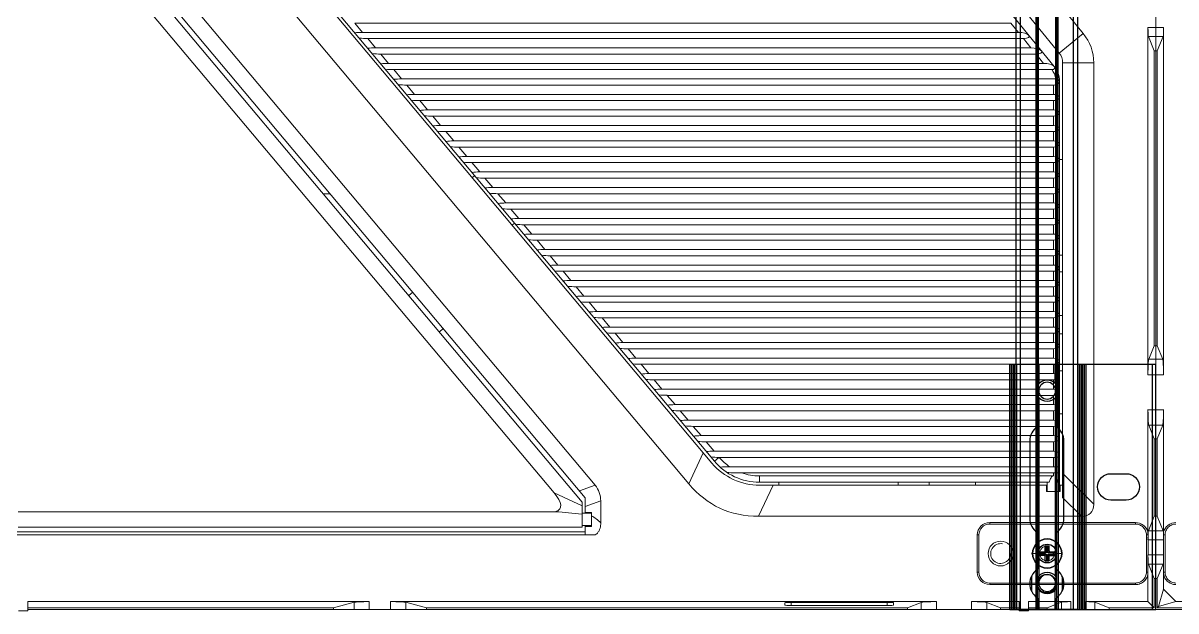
# Model space of a CAD drawing. Header units: millimetres. Extents: x 2185 to 26698, y 9658 to 17427.
# Drawn here: x 19941.6 to 20313.1, y 12235.2 to 12424.7 of the extents above; entities that cross this region are included whole.
import ezdxf

# ---------------------------------------------------------------- set-up
doc = ezdxf.new("R2010")
doc.units = ezdxf.units.MM
doc.linetypes.add('SLD-实线', pattern=[0])
doc.layers.add('1轮廓线', color=7, linetype='Continuous', lineweight=25)
doc.layers.add('文字层', color=8, linetype='SLD-实线', lineweight=15)

# ---------------------------------------------------------------- blocks, each defined once
blk = doc.blocks.new('76128193')
at = {"color": 7, "linetype": 'Continuous'}
for p, q in [((-4020.43, 2581.93), (-4020.43, 2041.93)), ((-3060.43, 2517.58), (-3060.43, 2106.28)), ((-3373.53, 2276.23), (-3210.92, 2082.44)), ((-3360.85, 2276.68), (-3203.43, 2089.07)), ((-3359.03, 2276.06), (-3202.67, 2089.72)), ((-3241.11, 2081.94), (-3395.93, 2266.44)), ((-3405.14, 2259.22), (-3254.31, 2079.47)), ((-3401.31, 2262.43), (-3245.28, 2076.48)), ((-3399.03, 2262.36), (-3244.28, 2077.93)), ((-3111.33, 2245.64), (-3091.55, 2221.27)), ((-3083.79, 2227.57), (-3099.75, 2247.24)), ((-3113.47, 2241.93), (-3093.18, 2216.93)), ((-4017.93, 2229.53), (-4020.43, 2229.53)), ((-4017.93, 2229.53), (-4017.93, 2117.59)), ((-3318.55, 2230.93), (-3107.12, 2230.93)), ((-3316.03, 2227.93), (-3318.55, 2230.93)), ((-3107.12, 2230.93), (-3104.69, 2227.93)), ((-3060.43, 2229.53), (-3062.93, 2229.53)), ((-3062.93, 2117.59), (-3062.93, 2229.53)), ((-4018.08, 2226.56), (-4020.43, 2226.56)), ((-4018.08, 2226.56), (-4019.93, 2221.93)), ((-3104.69, 2227.93), (-3316.03, 2227.93)), ((-3314.35, 2225.93), (-3103.06, 2225.93)), ((-3311.84, 2222.93), (-3314.35, 2225.93)), ((-3103.06, 2225.93), (-3100.63, 2222.93)), ((-3091.55, 2221.27), (-3083.79, 2227.57)), ((-3060.43, 2226.56), (-3062.79, 2226.56)), ((-3060.93, 2221.93), (-3062.79, 2226.56)), ((-4020.43, 2221.93), (-4019.93, 2221.93)), ((-4019.93, 2221.93), (-4019.93, 2126.93)), ((-3100.63, 2222.93), (-3311.84, 2222.93)), ((-3060.93, 2221.93), (-3060.43, 2221.93)), ((-3060.93, 2126.93), (-3060.93, 2221.93)), ((-3310.16, 2220.93), (-3099.01, 2220.93)), ((-3307.64, 2217.93), (-3310.16, 2220.93)), ((-3096.57, 2217.93), (-3307.64, 2217.93)), ((-3099.01, 2220.93), (-3096.57, 2217.93)), ((-3080.43, 2218.12), (-3090.43, 2218.12)), ((-3090.43, 2218.12), (-3090.43, 2078.01)), ((-3080.43, 2075.85), (-3080.43, 2218.12)), ((-3093.92, 2215.93), (-3305.96, 2215.93)), ((-3303.45, 2212.93), (-3305.96, 2215.93)), ((-3093, 2216.7), (-3093.18, 2216.93)), ((-3303.45, 2212.93), (-3092.67, 2212.93)), ((-3301.77, 2210.93), (-3093.43, 2210.93)), ((-3299.25, 2207.93), (-3301.77, 2210.93)), ((-3093.43, 2210.93), (-3093.43, 2207.93)), ((-3091.43, 2212.29), (-3091.43, 2091.93)), ((-3093.43, 2207.93), (-3299.25, 2207.93)), ((-3297.57, 2205.93), (-3093.43, 2205.93)), ((-3295.05, 2202.93), (-3297.57, 2205.93)), ((-3093.43, 2205.93), (-3093.43, 2202.93)), ((-3093.43, 2202.93), (-3295.05, 2202.93)), ((-3293.38, 2200.93), (-3093.43, 2200.93)), ((-3290.86, 2197.93), (-3293.38, 2200.93)), ((-3093.43, 2200.93), (-3093.43, 2197.93)), ((-3093.43, 2197.93), (-3290.86, 2197.93)), ((-3289.18, 2195.93), (-3093.43, 2195.93)), ((-3286.66, 2192.93), (-3289.18, 2195.93)), ((-3093.43, 2195.93), (-3093.43, 2192.93)), ((-3093.43, 2192.93), (-3286.66, 2192.93)), ((-3284.99, 2190.93), (-3093.43, 2190.93)), ((-3282.47, 2187.93), (-3284.99, 2190.93)), ((-3093.43, 2190.93), (-3093.43, 2187.93)), ((-3093.43, 2187.93), (-3282.47, 2187.93)), ((-3280.79, 2185.93), (-3093.43, 2185.93)), ((-3278.27, 2182.93), (-3280.79, 2185.93)), ((-3093.43, 2185.93), (-3093.43, 2182.93)), ((-3091.43, 2186.93), (-3090.43, 2186.93)), ((-3279.89, 2181.74), (-3280.65, 2181.1)), ((-3093.43, 2182.93), (-3278.27, 2182.93)), ((-3276.59, 2180.93), (-3093.43, 2180.93)), ((-3274.08, 2177.93), (-3276.59, 2180.93)), ((-3093.43, 2180.93), (-3093.43, 2177.93)), ((-3093.43, 2177.93), (-3274.08, 2177.93)), ((-3326.51, 2175.93), (-3328.73, 2175.93)), ((-3272.4, 2175.93), (-3093.43, 2175.93)), ((-3269.88, 2172.93), (-3272.4, 2175.93)), ((-3093.43, 2175.93), (-3093.43, 2172.93)), ((-3093.43, 2172.93), (-3269.88, 2172.93)), ((-3268.2, 2170.93), (-3093.43, 2170.93)), ((-3265.69, 2167.93), (-3268.2, 2170.93)), ((-3093.43, 2170.93), (-3093.43, 2167.93)), ((-3267.8, 2165.78), (-3267.03, 2166.42)), ((-3093.43, 2167.93), (-3265.69, 2167.93)), ((-3264.01, 2165.93), (-3093.43, 2165.93)), ((-3261.49, 2162.93), (-3264.01, 2165.93)), ((-3093.43, 2165.93), (-3093.43, 2162.93)), ((-3093.43, 2162.93), (-3261.49, 2162.93)), ((-3259.81, 2160.93), (-3093.43, 2160.93)), ((-3257.3, 2157.93), (-3259.81, 2160.93)), ((-3093.43, 2160.93), (-3093.43, 2157.93)), ((-3093.43, 2157.93), (-3257.3, 2157.93)), ((-3255.62, 2155.93), (-3093.43, 2155.93)), ((-3253.1, 2152.93), (-3255.62, 2155.93)), ((-3093.43, 2155.93), (-3093.43, 2152.93)), ((-3091.43, 2156.1), (-3090.43, 2156.1)), ((-3093.43, 2152.93), (-3253.1, 2152.93)), ((-3251.42, 2150.93), (-3093.43, 2150.93)), ((-3248.9, 2147.93), (-3251.42, 2150.93)), ((-3093.43, 2147.93), (-3248.9, 2147.93)), ((-3093.43, 2150.93), (-3093.43, 2147.93)), ((-3091.43, 2150.7), (-3090.43, 2150.7)), ((-3299.85, 2144.16), (-3301.15, 2143.07)), ((-3247.23, 2145.93), (-3093.43, 2145.93)), ((-3244.71, 2142.93), (-3247.23, 2145.93)), ((-3093.43, 2145.93), (-3093.43, 2142.93)), ((-3093.43, 2142.93), (-3244.71, 2142.93)), ((-3243.03, 2140.93), (-3093.43, 2140.93)), ((-3240.51, 2137.93), (-3243.03, 2140.93)), ((-3093.43, 2140.93), (-3093.43, 2137.93)), ((-3093.43, 2137.93), (-3240.51, 2137.93)), ((-3090.43, 2136.7), (-3091.43, 2136.7)), ((-3291.3, 2131.33), (-3290.04, 2132.46)), ((-3238.84, 2135.93), (-3093.43, 2135.93)), ((-3236.32, 2132.93), (-3238.84, 2135.93)), ((-3093.43, 2132.93), (-3236.32, 2132.93)), ((-3093.43, 2135.93), (-3093.43, 2132.93)), ((-3234.64, 2130.93), (-3093.43, 2130.93)), ((-3232.12, 2127.93), (-3234.64, 2130.93)), ((-3093.43, 2130.93), (-3093.43, 2127.93)), ((-3090.43, 2130.7), (-3091.43, 2130.7)), ((-4020.43, 2126.93), (-4019.93, 2126.93)), ((-4018.18, 2122.54), (-4019.93, 2126.93)), ((-3093.43, 2127.93), (-3232.12, 2127.93)), ((-3230.44, 2125.93), (-3093.43, 2125.93)), ((-3227.93, 2122.93), (-3230.44, 2125.93)), ((-3093.43, 2125.93), (-3093.43, 2122.93)), ((-3060.93, 2126.93), (-3062.69, 2122.54)), ((-3060.93, 2126.93), (-3060.43, 2126.93)), ((-4020.43, 2122.54), (-4018.18, 2122.54)), ((-3093.43, 2122.93), (-3227.93, 2122.93)), ((-3062.69, 2122.54), (-3060.43, 2122.54)), ((-4017.93, 2117.59), (-4020.43, 2117.59)), ((-3226.25, 2120.93), (-3093.43, 2120.93)), ((-3223.73, 2117.93), (-3226.25, 2120.93)), ((-3093.43, 2117.93), (-3223.73, 2117.93)), ((-3093.43, 2120.93), (-3093.43, 2117.93)), ((-3090.43, 2118.86), (-3091.43, 2118.86)), ((-3060.43, 2117.59), (-3062.93, 2117.59)), ((-3222.05, 2115.93), (-3093.43, 2115.93)), ((-3219.54, 2112.93), (-3222.05, 2115.93)), ((-3093.43, 2115.93), (-3093.43, 2112.93)), ((-3093.43, 2112.93), (-3219.54, 2112.93)), ((-3217.86, 2110.93), (-3093.43, 2110.93)), ((-3215.34, 2107.93), (-3217.86, 2110.93)), ((-3093.43, 2110.93), (-3093.43, 2107.93)), ((-3093.43, 2107.93), (-3215.34, 2107.93)), ((-4020.43, 2106.28), (-4017.94, 2106.28)), ((-4017.93, 2106.31), (-4017.93, 2066.93)), ((-3213.66, 2105.93), (-3093.43, 2105.93)), ((-3211.14, 2102.93), (-3213.66, 2105.93)), ((-3093.43, 2102.93), (-3211.14, 2102.93)), ((-3093.43, 2105.93), (-3093.43, 2102.93)), ((-3091.43, 2105), (-3090.43, 2105)), ((-3062.93, 2066.95), (-3062.93, 2106.31)), ((-3062.93, 2106.28), (-3060.43, 2106.28)), ((-3060.43, 2106.27), (-3060.43, 2041.93)), ((-4018.18, 2101.32), (-4020.43, 2101.32)), ((-4019.93, 2096.93), (-4018.18, 2101.32)), ((-3209.47, 2100.93), (-3093.43, 2100.93)), ((-3206.95, 2097.93), (-3209.47, 2100.93)), ((-3093.43, 2100.93), (-3093.43, 2097.93)), ((-3060.43, 2101.32), (-3062.69, 2101.32)), ((-3062.69, 2101.32), (-3060.93, 2096.93)), ((-4020.43, 2096.93), (-4019.93, 2096.93)), ((-4019.93, 2096.93), (-4019.93, 2071.93)), ((-3093.43, 2097.93), (-3206.95, 2097.93)), ((-3205.27, 2095.93), (-3093.43, 2095.93)), ((-3202.75, 2092.93), (-3205.27, 2095.93)), ((-3093.43, 2095.93), (-3093.43, 2092.93)), ((-3060.93, 2096.93), (-3060.43, 2096.93)), ((-3060.93, 2071.93), (-3060.93, 2096.93)), ((-3206.26, 2092.44), (-3210.92, 2082.44)), ((-3093.43, 2092.93), (-3202.75, 2092.93)), ((-3091.43, 2091.06), (-3091.43, 2091.93)), ((-3202.67, 2089.72), (-3201.22, 2090.93)), ((-3093.43, 2090.93), (-3201.08, 2090.93)), ((-3197.76, 2087.93), (-3093.43, 2087.93)), ((-3093.43, 2087.93), (-3093.43, 2090.93)), ((-3091.43, 2091.06), (-3091.43, 2079.93)), ((-3093.43, 2085.93), (-3193.86, 2085.93)), ((-3093.43, 2084.93), (-3188.11, 2084.93)), ((-3188.11, 2084.93), (-3188.11, 2082.93)), ((-3093.43, 2085.93), (-3093.43, 2084.93)), ((-3092.49, 2085.96), (-3092.49, 2083.99)), ((-3080.43, 2075.85), (-3090.43, 2085.85)), ((-3241.11, 2081.94), (-3246.11, 2080.12)), ((-3188.39, 2071.93), (-3183.72, 2081.93)), ((-3094.76, 2082.93), (-3188.11, 2082.93)), ((-3095.45, 2081.93), (-3188.11, 2081.93)), ((-3181.93, 2082.93), (-3181.93, 2081.93)), ((-3143.43, 2081.93), (-3143.43, 2082.93)), ((-3133.43, 2082.93), (-3133.43, 2081.93)), ((-3118.5, 2081.93), (-3118.5, 2082.93)), ((-3095.68, 2079.93), (-3095.68, 2081.93)), ((-3095.43, 2082.93), (-3095.43, 2079.93)), ((-3091.43, 2082.93), (-3092.49, 2083.99)), ((-3091.43, 2082.93), (-3092.11, 2082.93)), ((-3090.43, 2081.93), (-3091.43, 2081.93)), ((-3091.18, 2081.93), (-3091.18, 2079.93)), ((-3245.28, 2075.26), (-3254.31, 2079.47)), ((-3244.28, 2077.93), (-3244.28, 2073.18)), ((-3244.28, 2075.08), (-3239.28, 2076.9)), ((-3239.28, 2076.9), (-3239.28, 2069.85)), ((-3091.18, 2079.93), (-3095.68, 2079.93)), ((-3090.43, 2078.01), (-3084.36, 2071.93)), ((-3253.72, 2073.43), (-3426.99, 2073.43)), ((-3245.28, 2076.48), (-3245.28, 2068.43)), ((-3244.28, 2073.18), (-3242.28, 2073.18)), ((-3244.28, 2073.07), (-3242.28, 2073.07)), ((-3244.28, 2073.07), (-3244.28, 2072.93)), ((-3242.28, 2073.18), (-3242.28, 2068.68)), ((-4020.43, 2071.93), (-4019.93, 2071.93)), ((-4019.93, 2071.93), (-4018.08, 2067.3)), ((-3245.28, 2072.93), (-3242.28, 2072.93)), ((-3188.39, 2071.93), (-3084.36, 2071.93)), ((-3113.93, 2069.93), (-3066.94, 2069.93)), ((-3113.93, 2069.93), (-3113.93, 2069.43)), ((-3113.93, 2069.43), (-3066.94, 2069.43)), ((-3066.94, 2069.43), (-3066.94, 2069.93)), ((-3062.79, 2067.3), (-3060.93, 2071.93)), ((-3060.93, 2071.93), (-3060.43, 2071.93)), ((-4018.08, 2067.3), (-4020.43, 2067.3)), ((-4017.93, 2066.93), (-4017.93, 2065.98)), ((-4017.43, 2053.93), (-4017.43, 2065.93)), ((-3244.28, 2066.93), (-3429.66, 2066.93)), ((-3244.28, 2065.93), (-3429.66, 2065.93)), ((-3245.28, 2068.43), (-3426.99, 2068.43)), ((-3245.28, 2068.93), (-3242.28, 2068.93)), ((-3244.28, 2068.93), (-3244.28, 2068.79)), ((-3242.28, 2068.79), (-3244.28, 2068.79)), ((-3244.28, 2068.68), (-3242.28, 2068.68)), ((-3244.28, 2068.68), (-3244.28, 2065.93)), ((-3241.49, 2065.93), (-3241.33, 2065.95)), ((-3117.43, 2065.93), (-3117.93, 2065.93)), ((-3117.93, 2053.93), (-3117.93, 2065.93)), ((-3117.43, 2053.93), (-3117.43, 2065.93)), ((-3063.43, 2065.93), (-3063.43, 2053.93)), ((-3062.93, 2065.98), (-3062.93, 2066.95)), ((-3062.79, 2067.3), (-3060.43, 2067.3)), ((-4017.96, 2064.33), (-4020.43, 2064.33)), ((-4017.96, 2064.33), (-4017.96, 2059.53)), ((-3062.91, 2064.33), (-3060.43, 2064.33)), ((-3062.91, 2059.53), (-3062.91, 2064.33)), ((-4017.96, 2059.53), (-4020.43, 2059.53)), ((-4017.93, 2059.53), (-4017.93, 2053.89)), ((-3062.93, 2053.89), (-3062.93, 2059.53)), ((-3062.91, 2059.53), (-3060.43, 2059.53)), ((-4018.08, 2056.56), (-4020.43, 2056.56)), ((-4018.08, 2056.56), (-4019.93, 2051.93)), ((-3062.79, 2056.56), (-3060.43, 2056.56)), ((-3060.93, 2051.93), (-3062.79, 2056.56)), ((-4020.43, 2051.93), (-4019.93, 2051.93)), ((-4019.93, 2051.93), (-4019.93, 2042.43)), ((-4017.93, 2053.89), (-4017.93, 2048.43)), ((-3117.93, 2053.93), (-3117.43, 2053.93)), ((-3062.93, 2044.43), (-3062.93, 2053.89)), ((-3060.93, 2051.93), (-3060.43, 2051.93)), ((-3060.93, 2042.43), (-3060.93, 2051.93)), ((-4019.53, 2042.84), (-4017.94, 2048.43)), ((-4013.93, 2044.43), (-4017.94, 2048.44)), ((-3066.94, 2050.43), (-3113.93, 2050.43)), ((-3113.93, 2050.43), (-3113.93, 2049.93)), ((-3066.94, 2049.93), (-3113.93, 2049.93)), ((-3066.94, 2049.93), (-3066.94, 2050.43)), ((-4019.53, 2042.84), (-4013.93, 2044.43)), ((-4013.93, 2044.43), (-3997.83, 2044.43)), ((-3313.89, 2044.43), (-3423.93, 2044.43)), ((-3423.93, 2044.43), (-3423.93, 2041.43)), ((-3318.78, 2044.21), (-3325.43, 2042.43)), ((-3318.78, 2041.93), (-3318.78, 2044.21)), ((-3313.89, 2044.43), (-3313.89, 2041.93)), ((-3131.1, 2044.43), (-3306.98, 2044.43)), ((-3306.98, 2041.93), (-3306.98, 2044.43)), ((-3295.43, 2042.43), (-3302.09, 2044.21)), ((-3302.09, 2044.21), (-3302.09, 2041.93)), ((-3179.93, 2043.29), (-3179.93, 2044.09)), ((-3177.93, 2044.2), (-3146.93, 2044.2)), ((-3177.93, 2044.2), (-3177.93, 2043.17)), ((-3146.93, 2043.17), (-3146.93, 2044.2)), ((-3144.93, 2044.09), (-3144.93, 2043.29)), ((-3136.05, 2044.19), (-3140.43, 2042.43)), ((-3136.05, 2041.93), (-3136.05, 2044.19)), ((-3131.1, 2044.43), (-3131.1, 2041.93)), ((-3119.77, 2044.43), (-3104.43, 2044.43)), ((-3119.77, 2041.93), (-3119.77, 2044.43)), ((-3110.43, 2042.43), (-3114.82, 2044.19)), ((-3114.82, 2044.19), (-3114.82, 2041.93)), ((-3104.43, 2044.43), (-3104.43, 2041.43)), ((-3101.43, 2044.43), (-3087.83, 2044.43)), ((-3101.43, 2044.43), (-3101.43, 2041.43)), ((-3095.43, 2042.43), (-3090.8, 2044.28)), ((-3090.8, 2044.28), (-3090.8, 2041.93)), ((-3087.83, 2044.43), (-3087.83, 2041.93)), ((-3083.03, 2044.43), (-3062.93, 2044.43)), ((-3083.03, 2044.43), (-3083.03, 2041.93)), ((-3080.07, 2044.28), (-3075.43, 2042.43)), ((-3080.07, 2044.28), (-3080.07, 2041.93)), ((-3062.93, 2044.43), (-3060.93, 2042.43)), ((-4020.43, 2041.93), (-3979.43, 2041.93)), ((-4019.53, 2042.84), (-4019.93, 2042.43)), ((-4019.93, 2042.43), (-4005.43, 2042.43)), ((-3423.93, 2041.43), (-3426.93, 2041.43)), ((-3423.93, 2042.43), (-3325.43, 2042.43)), ((-3423.93, 2041.93), (-3104.43, 2041.93)), ((-3325.43, 2042.43), (-3325.43, 2041.93)), ((-3295.43, 2042.43), (-3140.43, 2042.43)), ((-3295.43, 2042.43), (-3295.43, 2041.93)), ((-3177.93, 2043.17), (-3146.93, 2043.17)), ((-3140.43, 2042.43), (-3140.43, 2041.93)), ((-3110.43, 2042.43), (-3104.43, 2042.43)), ((-3110.43, 2042.43), (-3110.43, 2041.93)), ((-3101.43, 2041.43), (-3104.43, 2041.43)), ((-3101.43, 2042.43), (-3095.43, 2042.43)), ((-3101.43, 2041.93), (-3060.43, 2041.93)), ((-3095.43, 2042.43), (-3095.43, 2041.93)), ((-3075.43, 2042.43), (-3060.93, 2042.43)), ((-3075.43, 2042.43), (-3075.43, 2041.93))]:
    blk.add_line(p, q, dxfattribs=at)
for centre, radius in [((-3110.43, 2059.93), 4), ((-3095.43, 2059.93), 3)]:
    blk.add_circle(centre, radius, dxfattribs=at)
for centre, radius, start, end in [((-3095.43, 2218.12), 15, 0, 39.0635), ((-3310.19, 2248), 27.07, 264.2966, 270.0705), ((-3095.43, 2218.12), 5, 0, 39.0635), ((-3098.43, 2212.29), 5.8, 6.3356, 38.8728), ((-3098.43, 2212.29), 7, 0, 39.0635), ((-3092.67, 2211.44), 1.49, 75.3897, 89.9511), ((-3188.11, 2101.93), 20, 220, 270), ((-3188.11, 2101.93), 19, 220, 270), ((-3201.08, 2118.44), 27.5, 269.6931, 270), ((-3188.11, 2101.93), 17, 220.3202, 235.4397), ((-3188.11, 2101.93), 17, 250.2499, 270), ((-3113.93, 2065.93), 4, 90.0031, 180), ((-3113.93, 2065.93), 3.5, 90.0091, 180), ((-3110.43, 2059.93), 3.2, 78.1353, 360), ((-3095.43, 2059.93), 2.4, 74.0896, 0), ((-3113.93, 2053.93), 4, 180, 269.9969), ((-3113.93, 2053.93), 3.5, 180, 269.9908)]:
    blk.add_arc(centre, radius, start, end, dxfattribs=at)
for centre, major_axis, ratio, start_param, end_param in [((-3062.76, 2229.53), (0, 3), 0.057143, -4.712389, -3.28349), ((-3315.19, 2226.93), (5.29, -0.16), 0.186515, 1.735928, 2.259526), ((-3315.19, 2226.93), (5.29, -0.16), 0.186515, -1.929264, -1.405665), ((-3103.88, 2226.93), (2.7, -0.34), 0.348247, -1.221391, 1.920201), ((-3311, 2221.93), (5.29, -0.16), 0.186515, 1.735928, 2.259526), ((-3099.82, 2221.93), (2.7, -0.34), 0.348247, -1.221391, 1.920201), ((-3095.76, 2216.93), (2.7, -0.34), 0.348247, 6.63259, 8.203387), ((-3306.8, 2216.93), (5.29, -0.16), 0.186515, -1.929264, -1.405665), ((-3302.61, 2211.93), (5.29, -0.16), 0.186515, 1.735928, 2.259526), ((-3302.61, 2211.93), (5.29, -0.16), 0.186515, -1.929264, -1.405665), ((-3298.41, 2206.93), (5.29, -0.16), 0.186515, 1.735928, 2.259526), ((-3093.43, 2206.93), (2, 0), 0.500007, -1.570796, 1.570796), ((-3298.41, 2206.93), (5.29, -0.16), 0.186515, -1.929264, -1.405665), ((-3294.22, 2201.93), (5.29, -0.16), 0.186515, 1.735928, 2.259526), ((-3294.22, 2201.93), (5.29, -0.16), 0.186515, -1.929264, -1.405665), ((-3093.43, 2201.93), (2, 0), 0.500007, -1.570796, 1.570796), ((-3290.02, 2196.93), (5.29, -0.16), 0.186515, 1.735928, 2.259526), ((-3290.02, 2196.93), (5.29, -0.16), 0.186515, -1.929264, -1.405665), ((-3093.43, 2196.93), (2, 0), 0.500007, -1.570796, 1.570796), ((-3285.82, 2191.93), (5.29, -0.16), 0.186515, 1.735928, 2.259526), ((-3093.43, 2191.93), (2, 0), 0.500007, -1.570796, 1.570796), ((-3285.82, 2191.93), (5.29, -0.16), 0.186515, -1.929264, -1.405665), ((-3281.63, 2186.93), (5.29, -0.16), 0.186515, 1.735928, 2.259526), ((-3281.63, 2186.93), (5.29, -0.16), 0.186515, -1.929264, -1.405665), ((-3093.43, 2186.93), (2, 0), 0.500007, -1.570796, 1.570796), ((-3277.43, 2181.93), (5.29, -0.16), 0.186515, 1.735928, 2.259526), ((-3277.43, 2181.93), (5.29, -0.16), 0.186515, -1.929264, -1.405665), ((-3093.43, 2181.93), (2, 0), 0.500007, -1.570796, 1.570796), ((-3273.24, 2176.93), (5.29, -0.16), 0.186515, 1.735928, 2.259526), ((-3093.43, 2176.93), (2, 0), 0.500007, -1.570796, 1.570796), ((-3273.24, 2176.93), (5.29, -0.16), 0.186515, -1.929264, -1.405665), ((-3269.04, 2171.93), (5.29, -0.16), 0.186515, 1.735928, 2.259526), ((-3269.04, 2171.93), (5.29, -0.16), 0.186515, -1.929264, -1.405665), ((-3093.43, 2171.93), (2, 0), 0.500007, -1.570796, 1.570796), ((-3264.85, 2166.93), (5.29, -0.16), 0.186515, 1.735928, 2.259526), ((-3264.85, 2166.93), (5.29, -0.16), 0.186515, -1.929264, -1.405665), ((-3093.43, 2166.93), (2, 0), 0.500007, -1.570796, 1.570796), ((-3260.65, 2161.93), (5.29, -0.16), 0.186515, 1.735928, 2.259526), ((-3093.43, 2161.93), (2, 0), 0.500007, -1.570796, 1.570796), ((-3260.65, 2161.93), (5.29, -0.16), 0.186515, -1.929264, -1.405665), ((-3256.46, 2156.93), (5.29, -0.16), 0.186515, 1.735928, 2.259526), ((-3256.46, 2156.93), (5.29, -0.16), 0.186515, -1.929264, -1.405665), ((-3093.43, 2156.93), (2, 0), 0.500007, -1.570796, 1.570796), ((-3252.26, 2151.93), (5.29, -0.16), 0.186515, 1.735928, 2.259526), ((-3252.26, 2151.93), (5.29, -0.16), 0.186515, -1.929264, -1.405665), ((-3093.43, 2151.93), (2, 0), 0.500007, 4.712389, 7.853982), ((-3248.07, 2146.93), (5.29, -0.16), 0.186515, 1.735928, 2.259526), ((-3093.43, 2146.93), (2, 0), 0.500007, -1.570796, 1.570796), ((-3248.07, 2146.93), (5.29, -0.16), 0.186515, -1.929264, -1.405665), ((-3243.87, 2141.93), (5.29, -0.16), 0.186515, 1.735928, 2.259526), ((-3243.87, 2141.93), (5.29, -0.16), 0.186515, -1.929264, -1.405665), ((-3093.43, 2141.93), (2, 0), 0.500007, -1.570796, 1.570796), ((-3239.67, 2136.93), (5.29, -0.16), 0.186515, 1.735928, 2.259526), ((-3093.43, 2136.93), (2, 0), 0.500007, -1.570796, 1.570796), ((-3239.67, 2136.93), (5.29, -0.16), 0.186515, -1.929264, -1.405665), ((-3235.48, 2131.93), (5.29, -0.16), 0.186515, 1.735928, 2.259526), ((-3093.43, 2131.93), (2, 0), 0.500007, -1.570796, 1.570796), ((-3235.48, 2131.93), (5.29, -0.16), 0.186515, -1.929264, -1.405665), ((-3231.28, 2126.93), (5.29, -0.16), 0.186515, 1.735928, 2.259526), ((-3231.28, 2126.93), (5.29, -0.16), 0.186515, -1.929264, -1.405665), ((-3093.43, 2126.93), (2, 0), 0.500007, -1.570796, 1.570796), ((-4018.22, 2117.59), (0, 5), 0.057143, -1.570796, -0.141897), ((-3227.09, 2121.93), (5.29, -0.16), 0.186515, 1.735928, 2.259526), ((-3093.43, 2121.93), (2, 0), 0.500007, -1.570796, 1.570796), ((-3062.65, 2117.59), (0, 5), 0.057143, 0.141897, 1.570796), ((-3227.09, 2121.93), (5.29, -0.16), 0.186515, -1.929264, -1.405665), ((-3222.89, 2116.93), (5.29, -0.16), 0.186515, 1.735928, 2.259526), ((-3093.43, 2116.93), (2, 0), 0.500007, -1.570796, 1.570796), ((-3222.89, 2116.93), (5.29, -0.16), 0.186515, -1.929264, -1.405665), ((-3218.7, 2111.93), (5.29, -0.16), 0.186515, 1.735928, 2.259526), ((-3218.7, 2111.93), (5.29, -0.16), 0.186515, -1.929264, -1.405665), ((-3093.43, 2111.93), (2, 0), 0.500007, -1.570796, 1.570796), ((-3214.5, 2106.93), (5.29, -0.16), 0.186515, 1.735928, 2.259526), ((-3093.43, 2106.93), (2, 0), 0.500007, -1.570796, 1.570796), ((-3214.5, 2106.93), (5.29, -0.16), 0.186515, -1.929264, -1.405665), ((-3210.31, 2101.93), (5.29, -0.16), 0.186515, 1.735928, 2.259526), ((-3093.43, 2101.93), (2, 0), 0.500007, -1.570796, 1.570796), ((-3210.31, 2101.93), (5.29, -0.16), 0.186515, -1.929264, -1.405665), ((-3206.11, 2096.93), (5.29, -0.16), 0.186515, 1.735928, 2.259526), ((-3206.11, 2096.93), (5.29, -0.16), 0.186515, -1.929264, -1.405665), ((-3093.43, 2096.93), (2, 0), 0.500007, -1.570796, 1.570796), ((-3201.91, 2091.93), (5.29, -0.16), 0.186515, 1.735928, 2.259526), ((-3093.43, 2091.93), (2, 0), 0.500007, 0.000001, 1.570796), ((-3201.91, 2091.93), (5.29, -0.16), 0.186515, -1.929264, -1.433756), ((-3093.43, 2091.93), (4, 0), 0.250002, -1.570796, -1.047198), ((-3093.43, 2086.93), (4, 0), 0.250002, 1.047198, 1.570796), ((-2845.45, 2836.78), (355.43, 762.22), 0.178355, 3.058615, 3.22457), ((-3093.43, 2076.93), (0, 8), 0.25, -0.722733, -0.489956), ((-4110.91, 2474.93), (858.57, -400.36), 0.042224, -0.040423, 0.090304), ((-2962.9, 1939.6), (310.21, -129.43), 0.111795, 2.759001, 2.829922), ((-3182.41, 2173.91), (101, -101), 0.140028, -0.139123, 0.139123), ((-3062.76, 2064.33), (0, 3), 0.057143, 0.141897, 1.570796), ((-3313.89, 2044.15), (5, 0), 0.057143, 1.570796, 2.930499), ((-3306.98, 2044.15), (5, 0), 0.057143, 0.211093, 1.570796), ((-3177.93, 2044.09), (2, 0), 0.057143, 1.570796, 3.141593), ((-3146.93, 2044.09), (2, 0), 0.057143, 0, 1.570796), ((-3131.1, 2044.15), (5, 0), 0.057143, 1.570796, 2.999696), ((-3119.77, 2044.15), (5, 0), 0.057143, 0.141897, 1.570796), ((-3087.83, 2044.26), (3, 0), 0.057143, 1.570796, 2.999696), ((-3083.03, 2044.26), (3, 0), 0.057143, 0.141897, 1.570796), ((-3177.93, 2043.29), (2, 0), 0.057143, 3.141593, 4.712389), ((-3146.93, 2043.29), (2, 0), 0.057143, -1.570796, 0)]:
    blk.add_ellipse(centre, major_axis=major_axis, ratio=ratio, start_param=start_param, end_param=end_param, dxfattribs=at)
for points in [[(-3307.64, 2217.93), (-3308.48, 2217.93), (-3309.31, 2217.9), (-3310.14, 2217.8)], [(-3091.95, 2212.74), (-3092.06, 2212.8), (-3092.17, 2212.85), (-3092.29, 2212.88)], [(-3197.76, 2087.93), (-3198.78, 2087.93), (-3199.8, 2087.91), (-3200.81, 2087.8)], [(-3198.57, 2086.06), (-3197, 2085.95), (-3195.43, 2085.93), (-3193.86, 2085.93)], [(-3092.49, 2085.96), (-3092.14, 2085.98), (-3091.78, 2086.01), (-3091.43, 2086.06)], [(-3239.28, 2069.85), (-3240.17, 2070.74), (-3241.2, 2071.48), (-3242.28, 2072.14)], [(-4017.43, 2065.93), (-4017.61, 2065.95), (-4017.79, 2065.93), (-4017.95, 2065.98)], [(-3062.91, 2065.98), (-3063.08, 2065.93), (-3063.26, 2065.95), (-3063.43, 2065.93)], [(-4017.95, 2053.89), (-4017.78, 2053.93), (-4017.6, 2053.91), (-4017.43, 2053.93)], [(-3063.43, 2053.93), (-3063.26, 2053.91), (-3063.09, 2053.93), (-3062.92, 2053.89)]]:
    blk.add_open_spline(points, degree=3, dxfattribs=at)
for points, knots in [([(-3093.92, 2215.93), (-3093.8, 2215.93), (-3093.56, 2215.95), (-3093.28, 2216.04), (-3093.09, 2216.18), (-3092.96, 2216.4), (-3092.97, 2216.62), (-3093.04, 2216.74)], [0, 0, 0, 0, 0.24897, 0.486615, 0.603625, 0.72395, 1, 1, 1, 1]), ([(-3093.43, 2210.93), (-3093.24, 2210.93), (-3092.84, 2210.96), (-3092.11, 2211.12), (-3091.42, 2211.54), (-3091.43, 2211.93)], [0, 0, 0, 0, 0.250262, 0.50173, 1, 1, 1, 1]), ([(-3091.43, 2211.94), (-3091.42, 2212.12), (-3091.56, 2212.45), (-3091.82, 2212.67), (-3091.95, 2212.74)], [0, 0, 0, 0, 0.527971, 1, 1, 1, 1]), ([(-4018.18, 2101.32), (-4018.15, 2101.38), (-4018.12, 2101.57), (-4018.05, 2102.13), (-4017.99, 2103.15), (-4017.94, 2104.62), (-4017.93, 2105.72), (-4017.93, 2106.31)], [0, 0, 0, 0, 0.0423, 0.114526, 0.339799, 0.648006, 1, 1, 1, 1]), ([(-3062.93, 2106.31), (-3062.93, 2105.72), (-3062.92, 2104.62), (-3062.88, 2103.15), (-3062.82, 2102.13), (-3062.75, 2101.57), (-3062.71, 2101.38), (-3062.69, 2101.32)], [0, 0, 0, 0, 0.351993, 0.660199, 0.885472, 0.9577, 1, 1, 1, 1]), ([(-3093.43, 2084.93), (-3093.54, 2084.93), (-3093.75, 2084.86), (-3094.06, 2084.56), (-3094.44, 2083.93), (-3094.64, 2083.33), (-3094.76, 2082.93)], [0, 0, 0, 0, 0.127121, 0.253182, 0.502891, 1, 1, 1, 1]), ([(-3092.49, 2085.96), (-3092.57, 2085.95), (-3092.88, 2085.93), (-3093.19, 2085.93), (-3093.43, 2085.93)], [0, 0, 0, 0, 0.236418, 1, 1, 1, 1]), ([(-3239.28, 2076.9), (-3239.28, 2077.8), (-3239.57, 2079.64), (-3240.53, 2081.24), (-3241.11, 2081.94)], [0, 0, 0, 0, 0.5, 1, 1, 1, 1]), ([(-4013.93, 2069.93), (-4014.81, 2069.94), (-4016.21, 2069.47), (-4017.36, 2068.11), (-4017.81, 2067.31), (-4017.92, 2066.88)], [0, 0, 0, 0, 0.496659, 0.748305, 1, 1, 1, 1]), ([(-4017.43, 2065.93), (-4017.43, 2066.38), (-4017.25, 2067.31), (-4016.47, 2068.47), (-4015.3, 2069.25), (-4014.38, 2069.43), (-4013.92, 2069.43)], [0, 0, 0, 0, 0.250025, 0.499999, 0.749974, 1, 1, 1, 1]), ([(-3241.33, 2065.94), (-3241.13, 2065.96), (-3240.74, 2066.09), (-3240.25, 2066.59), (-3239.8, 2067.25), (-3239.38, 2068.36), (-3239.28, 2069.26), (-3239.28, 2069.85)], [0, 0, 0, 0, 0.123951, 0.250063, 0.437343, 0.625176, 1, 1, 1, 1]), ([(-3062.95, 2066.88), (-3063.06, 2067.31), (-3063.5, 2068.11), (-3064.66, 2069.47), (-3066.06, 2069.94), (-3066.94, 2069.93)], [0, 0, 0, 0, 0.251701, 0.503486, 1, 1, 1, 1]), ([(-3066.94, 2069.43), (-3066.49, 2069.43), (-3065.57, 2069.25), (-3064.4, 2068.47), (-3063.62, 2067.31), (-3063.44, 2066.38), (-3063.43, 2065.93)], [0, 0, 0, 0, 0.250026, 0.5, 0.749975, 1, 1, 1, 1]), ([(-4017.95, 2065.98), (-4017.95, 2065.7), (-4017.9, 2065.15), (-4017.95, 2064.6), (-4017.95, 2064.33)], [0, 0, 0, 0, 0.499977, 1, 1, 1, 1]), ([(-3244.28, 2065.93), (-3243.81, 2065.93), (-3243.11, 2065.93), (-3242.18, 2065.94), (-3241.72, 2065.92), (-3241.49, 2065.93)], [0, 0, 0, 0, 0.499981, 0.750078, 1, 1, 1, 1]), ([(-3062.91, 2064.33), (-3062.91, 2064.6), (-3062.97, 2065.15), (-3062.91, 2065.7), (-3062.91, 2065.98)], [0, 0, 0, 0, 0.500023, 1, 1, 1, 1]), ([(-3062.79, 2056.56), (-3062.83, 2056.67), (-3062.85, 2057.01), (-3062.9, 2057.65), (-3062.93, 2058.53), (-3062.93, 2059.18), (-3062.93, 2059.53)], [0, 0, 0, 0, 0.114391, 0.339437, 0.647663, 1, 1, 1, 1]), ([(-4017.94, 2053.87), (-4017.93, 2053.36), (-4017.73, 2052.31), (-4016.82, 2051), (-4015.49, 2050.13), (-4014.44, 2049.93), (-4013.93, 2049.93)], [0, 0, 0, 0, 0.249991, 0.500013, 0.749974, 1, 1, 1, 1]), ([(-4013.92, 2050.43), (-4014.38, 2050.43), (-4015.3, 2050.61), (-4016.47, 2051.39), (-4017.25, 2052.56), (-4017.43, 2053.48), (-4017.43, 2053.93)], [0, 0, 0, 0, 0.250026, 0.5, 0.749975, 1, 1, 1, 1]), ([(-3063.43, 2053.93), (-3063.44, 2053.48), (-3063.62, 2052.56), (-3064.4, 2051.39), (-3065.57, 2050.61), (-3066.49, 2050.43), (-3066.94, 2050.43)], [0, 0, 0, 0, 0.250025, 0.499999, 0.749974, 1, 1, 1, 1]), ([(-3066.94, 2049.93), (-3066.42, 2049.93), (-3065.38, 2050.13), (-3064.04, 2051), (-3063.13, 2052.31), (-3062.94, 2053.36), (-3062.93, 2053.87)], [0, 0, 0, 0, 0.250084, 0.500115, 0.750092, 1, 1, 1, 1])]:
    blk.add_open_spline(points, degree=3, knots=knots, dxfattribs=at)
blk = doc.blocks.new('*U127')
at = {"layer": '文字层'}
blk.add_blockref('76128193', (3540.43, -2316.18), dxfattribs=at)
blk = doc.blocks.new('*U128')
at = {"color": 0, "linetype": 'ByBlock', "lineweight": -2, "transparency": 16777216}
for p in [(2880, 0), (3840, 0)]:
    blk.add_blockref('*U127', p, dxfattribs=at)
blk = doc.blocks.new('zdxfvc')
at = {"color": 30, "linetype": 'Continuous', "true_color": 0xf26722}
for p, q in [((12825.34, 10062.46), (12825.34, 10082.46)), ((13358.84, 10082.46), (12825.34, 10082.46)), ((12825.34, 10080.96), (13358.84, 10080.96)), ((13231.57, 10079.21), (13246.57, 10079.21)), ((13231.57, 10077.71), (13231.57, 10079.21)), ((13253.84, 10078.46), (13246.57, 10080.41)), ((13246.57, 10079.21), (13246.57, 10080.41)), ((13358.84, 10062.46), (13358.84, 10082.46)), ((12829.49, 10076.06), (12825.34, 10076.06)), ((12829.1, 10075.56), (12825.34, 10075.56)), ((12825.34, 10075.3), (12828.93, 10075.3)), ((12835.87, 10077.42), (12831.42, 10077.42)), ((12850.49, 10076.06), (12837.8, 10076.06)), ((12850.1, 10075.56), (12838.19, 10075.56)), ((13306.93, 10075.3), (12838.35, 10075.3)), ((12879.64, 10077.96), (12854.64, 10077.96)), ((13307.49, 10076.06), (12883.8, 10076.06)), ((12884.19, 10075.56), (13307.1, 10075.56)), ((13246.57, 10077.71), (13231.57, 10077.71)), ((13246.57, 10076.51), (13253.84, 10078.46)), ((13246.57, 10076.51), (13246.57, 10077.71)), ((13313.87, 10077.42), (13309.42, 10077.42)), ((13354.49, 10076.06), (13315.8, 10076.06)), ((13354.1, 10075.56), (13316.19, 10075.56)), ((13316.35, 10075.3), (13358.84, 10075.3)), ((12825.34, 10069.62), (12828.93, 10069.62)), ((12829.1, 10069.36), (12825.34, 10069.36)), ((12829.49, 10068.86), (12825.34, 10068.86)), ((12850.49, 10068.86), (12837.8, 10068.86)), ((12850.1, 10069.36), (12838.19, 10069.36)), ((12838.35, 10069.62), (13306.93, 10069.62)), ((12883.8, 10068.86), (13307.49, 10068.86)), ((13307.1, 10069.36), (12884.19, 10069.36)), ((13286.57, 10068.16), (13287.12, 10068.16)), ((13286.57, 10064.66), (13286.57, 10068.16)), ((13288.67, 10065.18), (13287.12, 10068.16)), ((13288.67, 10068.16), (13289.05, 10068.16)), ((13288.67, 10065.18), (13288.67, 10068.16)), ((13289.05, 10068.16), (13289.05, 10064.66)), ((13289.54, 10068.16), (13289.91, 10068.16)), ((13289.54, 10068.16), (13290.6, 10066.45)), ((13290.78, 10066.75), (13289.91, 10068.16)), ((13291.65, 10068.16), (13290.78, 10066.75)), ((13290.97, 10066.45), (13292.02, 10068.16)), ((13291.65, 10068.16), (13292.02, 10068.16)), ((13354.49, 10068.86), (13315.8, 10068.86)), ((13354.1, 10069.36), (13316.19, 10069.36)), ((13316.35, 10069.62), (13358.84, 10069.62)), ((12835.87, 10067.5), (12831.42, 10067.5)), ((12854.64, 10066.96), (12879.64, 10066.96)), ((13286.94, 10064.66), (13286.57, 10064.66)), ((13286.94, 10067.71), (13288.49, 10064.66)), ((13286.94, 10067.71), (13286.94, 10064.66)), ((13289.05, 10064.66), (13288.49, 10064.66)), ((13290.6, 10066.45), (13289.54, 10064.66)), ((13289.91, 10064.66), (13289.54, 10064.66)), ((13289.91, 10064.66), (13290.78, 10066.08)), ((13290.78, 10066.08), (13291.65, 10064.66)), ((13292.02, 10064.66), (13290.97, 10066.45)), ((13292.02, 10064.66), (13291.65, 10064.66)), ((13313.87, 10067.5), (13309.42, 10067.5)), ((13358.84, 10063.96), (12825.34, 10063.96)), ((12825.34, 10062.46), (13358.84, 10062.46))]:
    blk.add_line(p, q, dxfattribs=at)
for centre in [(12833.64, 10072.46), (13311.64, 10072.46)]:
    blk.add_circle(centre, 3, dxfattribs=at)
for centre, start, end in [((12833.64, 10072.46), 34.3077, 145.6923), ((12854.64, 10072.46), 90, 145.6923), ((12879.64, 10072.46), 34.3077, 90), ((13311.64, 10072.46), 34.3077, 145.6923), ((13358.64, 10072.46), 87.9161, 145.6923), ((12833.64, 10072.46), 214.3077, 325.6923), ((12854.64, 10072.46), 214.3077, 270), ((12879.64, 10072.46), 270, 325.6923), ((13311.64, 10072.46), 214.3077, 325.6923), ((13358.64, 10072.46), 214.3077, 272.0839)]:
    blk.add_arc(centre, 5.5, start, end, dxfattribs=at)
blk = doc.blocks.new('*U443')
at = {"rotation": 90}
blk.add_blockref('zdxfvc', (10072.46, -13092.09), dxfattribs=at)
blk = doc.blocks.new('*U440')
at = {"color": 0, "linetype": 'ByBlock', "lineweight": -2, "transparency": 16777216}
blk.add_blockref('*U443', (0, 0), dxfattribs=at)
blk = doc.blocks.new('asdzxfv')
at = {"color": 2, "linetype": 'Continuous', "true_color": 0xf1eb1f}
for p, q in [((13513.75, 9422.91), (13513.75, 9501.91)), ((13560.75, 9501.91), (13513.75, 9501.91)), ((13514.75, 9422.91), (13514.75, 9501.91)), ((13536.25, 9501.91), (13536.25, 9422.91)), ((13536.75, 9422.91), (13536.75, 9501.91)), ((13537.25, 9422.91), (13537.25, 9501.91)), ((13537.69, 9422.91), (13537.69, 9501.91)), ((13538.16, 9422.91), (13538.16, 9501.91)), ((13538.75, 9422.91), (13538.75, 9501.91)), ((13538.83, 9501.91), (13538.83, 9422.91)), ((13538.89, 9422.91), (13538.89, 9501.91)), ((13545.17, 9501.91), (13545.17, 9422.91)), ((13545.67, 9422.91), (13545.67, 9501.91)), ((13546.17, 9495.78), (13546.17, 9501.91)), ((13551.32, 9495.78), (13551.32, 9501.91)), ((13551.82, 9422.91), (13551.82, 9501.91)), ((13552.32, 9422.91), (13552.32, 9501.91)), ((13558.6, 9422.91), (13558.6, 9501.91)), ((13558.67, 9501.91), (13558.67, 9422.91)), ((13558.75, 9422.91), (13558.75, 9501.91)), ((13559.33, 9501.91), (13559.33, 9422.91)), ((13559.8, 9501.91), (13559.8, 9422.91)), ((13560.25, 9422.91), (13560.25, 9501.91)), ((13560.75, 9422.91), (13560.75, 9501.91)), ((13546.17, 9491.04), (13546.17, 9433.78)), ((13551.32, 9433.78), (13551.32, 9491.04)), ((13528.25, 9466.66), (13523.25, 9466.66)), ((13523.25, 9458.16), (13528.25, 9458.16)), ((13546.17, 9422.91), (13546.17, 9429.04)), ((13551.32, 9422.91), (13551.32, 9429.04)), ((13560.75, 9422.91), (13513.75, 9422.91))]:
    blk.add_line(p, q, dxfattribs=at)
for centre in [(13548.75, 9493.41), (13548.75, 9431.41)]:
    blk.add_circle(centre, 2.7, dxfattribs=at)
for centre, radius, start, end in [((13548.75, 9493.41), 3.5, 42.6324, 137.3676), ((13548.75, 9493.41), 3.5, 222.6324, 317.3676), ((13523.25, 9462.41), 4.25, 90, 270), ((13528.25, 9462.41), 4.25, 270, 90), ((13548.75, 9431.41), 3.5, 42.6324, 137.3676), ((13548.75, 9431.41), 3.5, 222.6324, 317.3676)]:
    blk.add_arc(centre, radius, start, end, dxfattribs=at)
for points, knots in [([(13545.68, 9493.41), (13545.68, 9493.51), (13545.68, 9493.72), (13545.69, 9494.03), (13545.7, 9494.34), (13545.74, 9494.65), (13545.79, 9494.95), (13545.86, 9495.19), (13545.93, 9495.38), (13545.99, 9495.52), (13546.07, 9495.66), (13546.14, 9495.74), (13546.17, 9495.78)], [0, 0, 0, 0, 0.127092, 0.253318, 0.378322, 0.502266, 0.625619, 0.749056, 0.811111, 0.873552, 0.936512, 1, 1, 1, 1]), ([(13551.32, 9495.78), (13551.36, 9495.74), (13551.42, 9495.66), (13551.5, 9495.52), (13551.56, 9495.38), (13551.64, 9495.19), (13551.7, 9494.95), (13551.76, 9494.65), (13551.79, 9494.34), (13551.81, 9494.03), (13551.82, 9493.72), (13551.82, 9493.51), (13551.82, 9493.41)], [0, 0, 0, 0, 0.063487, 0.126447, 0.188887, 0.250942, 0.37438, 0.497732, 0.621676, 0.746681, 0.872907, 1, 1, 1, 1]), ([(13546.17, 9491.04), (13546.14, 9491.08), (13546.07, 9491.16), (13545.99, 9491.3), (13545.93, 9491.44), (13545.86, 9491.63), (13545.79, 9491.87), (13545.74, 9492.17), (13545.7, 9492.48), (13545.69, 9492.79), (13545.68, 9493.1), (13545.68, 9493.31), (13545.68, 9493.41)], [0, 0, 0, 0, 0.063495, 0.126469, 0.188905, 0.250963, 0.374396, 0.497744, 0.621683, 0.746682, 0.87291, 1, 1, 1, 1]), ([(13551.82, 9493.41), (13551.82, 9493.31), (13551.82, 9493.1), (13551.81, 9492.79), (13551.79, 9492.48), (13551.76, 9492.17), (13551.7, 9491.87), (13551.64, 9491.63), (13551.56, 9491.44), (13551.5, 9491.3), (13551.42, 9491.16), (13551.36, 9491.08), (13551.32, 9491.04)], [0, 0, 0, 0, 0.127092, 0.253319, 0.378323, 0.502267, 0.62562, 0.749057, 0.811112, 0.873553, 0.936512, 1, 1, 1, 1]), ([(13545.68, 9431.41), (13545.68, 9431.51), (13545.68, 9431.72), (13545.69, 9432.03), (13545.7, 9432.34), (13545.74, 9432.65), (13545.79, 9432.95), (13545.86, 9433.19), (13545.93, 9433.38), (13545.99, 9433.52), (13546.07, 9433.66), (13546.14, 9433.74), (13546.17, 9433.78)], [0, 0, 0, 0, 0.127092, 0.253318, 0.378322, 0.502266, 0.625619, 0.749056, 0.811111, 0.873552, 0.936512, 1, 1, 1, 1]), ([(13551.32, 9433.78), (13551.36, 9433.74), (13551.42, 9433.66), (13551.5, 9433.52), (13551.56, 9433.38), (13551.64, 9433.19), (13551.7, 9432.95), (13551.76, 9432.65), (13551.79, 9432.34), (13551.81, 9432.03), (13551.82, 9431.72), (13551.82, 9431.51), (13551.82, 9431.41)], [0, 0, 0, 0, 0.063487, 0.126447, 0.188887, 0.250942, 0.37438, 0.497732, 0.621676, 0.746681, 0.872907, 1, 1, 1, 1]), ([(13546.17, 9429.04), (13546.14, 9429.08), (13546.07, 9429.16), (13545.99, 9429.3), (13545.93, 9429.44), (13545.86, 9429.63), (13545.79, 9429.87), (13545.74, 9430.17), (13545.7, 9430.48), (13545.69, 9430.79), (13545.68, 9431.1), (13545.68, 9431.31), (13545.68, 9431.41)], [0, 0, 0, 0, 0.063495, 0.126469, 0.188905, 0.250963, 0.374396, 0.497744, 0.621683, 0.746682, 0.87291, 1, 1, 1, 1]), ([(13551.82, 9431.41), (13551.82, 9431.31), (13551.82, 9431.1), (13551.81, 9430.79), (13551.79, 9430.48), (13551.76, 9430.17), (13551.7, 9429.87), (13551.64, 9429.63), (13551.56, 9429.44), (13551.5, 9429.3), (13551.42, 9429.16), (13551.36, 9429.08), (13551.32, 9429.04)], [0, 0, 0, 0, 0.127092, 0.253319, 0.378323, 0.502267, 0.62562, 0.749057, 0.811112, 0.873553, 0.936512, 1, 1, 1, 1])]:
    blk.add_open_spline(points, degree=3, knots=knots, dxfattribs=at)
blk = doc.blocks.new('fdgcb')
at = {"layer": '1轮廓线', "linetype": 'Continuous', "lineweight": 13}
for p, q in [((18139.8, 11104.71), (18140.1, 11104.71)), ((18140.1, 11104.71), (18141.9, 11104.71)), ((18143.91, 11105.31), (18144.31, 11104.91)), ((18143.91, 11104.11), (18144.31, 11104.51)), ((18144.2, 11105.6), (18144.6, 11105.2)), ((18145.4, 11105.6), (18145, 11105.2)), ((18145.69, 11105.31), (18145.29, 11104.91)), ((18145.69, 11104.11), (18145.29, 11104.51)), ((18149.5, 11104.71), (18147.7, 11104.71)), ((18149.8, 11104.71), (18149.5, 11104.71)), ((18144.2, 11103.82), (18144.6, 11104.22)), ((18145.4, 11103.82), (18145, 11104.22))]:
    blk.add_line(p, q, dxfattribs=at)
at = {"layer": '1轮廓线', "linetype": 'Continuous', "lineweight": 25}
for p, q in [((18142.3, 11105.31), (18142.7, 11104.91)), ((18142.3, 11104.11), (18142.3, 11105.31)), ((18142.3, 11105.31), (18143.91, 11105.31)), ((18142.3, 11104.11), (18142.7, 11104.51)), ((18142.7, 11104.91), (18142.7, 11104.51)), ((18144.31, 11104.91), (18142.7, 11104.91)), ((18144.31, 11104.51), (18142.7, 11104.51)), ((18144.2, 11107.21), (18144.6, 11106.81)), ((18144.2, 11105.6), (18144.2, 11107.21)), ((18144.2, 11107.21), (18145.4, 11107.21)), ((18144.6, 11106.81), (18145, 11106.81)), ((18144.6, 11105.2), (18144.6, 11106.81)), ((18145.4, 11107.21), (18145, 11106.81)), ((18145, 11105.2), (18145, 11106.81)), ((18146.9, 11104.91), (18145.29, 11104.91)), ((18145.29, 11104.51), (18146.9, 11104.51)), ((18145.4, 11107.21), (18145.4, 11105.6)), ((18145.69, 11105.31), (18147.3, 11105.31)), ((18147.3, 11105.31), (18146.9, 11104.91)), ((18146.9, 11104.51), (18146.9, 11104.91)), ((18147.3, 11104.11), (18146.9, 11104.51)), ((18147.3, 11105.31), (18147.3, 11104.11)), ((18143.91, 11104.11), (18142.3, 11104.11)), ((18144.2, 11102.21), (18144.2, 11103.82)), ((18144.2, 11102.21), (18144.6, 11102.61)), ((18145.4, 11102.21), (18144.2, 11102.21)), ((18144.6, 11104.22), (18144.6, 11102.61)), ((18144.6, 11102.61), (18145, 11102.61)), ((18145, 11102.61), (18145, 11104.22)), ((18145.4, 11102.21), (18145, 11102.61)), ((18145.4, 11103.82), (18145.4, 11102.21)), ((18145.69, 11104.11), (18147.3, 11104.11))]:
    blk.add_line(p, q, dxfattribs=at)
for radius in [4.7, 3]:
    blk.add_circle((18144.8, 11104.71), radius, dxfattribs=at)
for start, end in [(0, 180), (180, 0)]:
    blk.add_arc((18144.8, 11104.71), 4.7, start, end, dxfattribs=at)
for points in [[(18143.91, 11105.31), (18143.97, 11105.31), (18144.03, 11105.33), (18144.08, 11105.36), (18144.12, 11105.39), (18144.15, 11105.43), (18144.18, 11105.48), (18144.2, 11105.53), (18144.2, 11105.6)], [(18144.6, 11105.2), (18144.6, 11105.13), (18144.58, 11105.08), (18144.56, 11105.03), (18144.52, 11104.99), (18144.48, 11104.95), (18144.43, 11104.93), (18144.38, 11104.91), (18144.31, 11104.91)], [(18144.31, 11104.51), (18144.38, 11104.51), (18144.43, 11104.49), (18144.48, 11104.46), (18144.52, 11104.43), (18144.55, 11104.39), (18144.58, 11104.34), (18144.6, 11104.29), (18144.6, 11104.22)], [(18145.29, 11104.91), (18145.22, 11104.91), (18145.17, 11104.93), (18145.12, 11104.95), (18145.08, 11104.99), (18145.05, 11105.03), (18145.02, 11105.08), (18145, 11105.13), (18145, 11105.2)], [(18145, 11104.22), (18145, 11104.28), (18145.02, 11104.34), (18145.04, 11104.39), (18145.08, 11104.43), (18145.12, 11104.46), (18145.17, 11104.49), (18145.22, 11104.51), (18145.29, 11104.51)], [(18145.4, 11105.6), (18145.4, 11105.54), (18145.42, 11105.48), (18145.45, 11105.43), (18145.48, 11105.39), (18145.52, 11105.36), (18145.57, 11105.33), (18145.63, 11105.31), (18145.69, 11105.31)], [(18144.2, 11103.82), (18144.2, 11103.88), (18144.18, 11103.94), (18144.15, 11103.99), (18144.12, 11104.03), (18144.08, 11104.06), (18144.03, 11104.08), (18143.97, 11104.11), (18143.91, 11104.11)], [(18145.69, 11104.11), (18145.63, 11104.11), (18145.57, 11104.08), (18145.52, 11104.06), (18145.48, 11104.03), (18145.45, 11103.99), (18145.42, 11103.94), (18145.4, 11103.88), (18145.4, 11103.82)]]:
    blk.add_open_spline(points, degree=2, knots=[0, 0, 0, 0.25, 0.25, 0.5, 0.5, 0.75, 0.75, 1, 1, 1], dxfattribs=at)
blk = doc.blocks.new('*U438')
for name, p in [('*U440', (-11.59, -1620)), ('fdgcb', (-18156.3, -12973.46))]:
    blk.add_blockref(name, p)
at = {"xscale": -1}
blk.add_blockref('asdzxfv', (13537.25, -11309.66), dxfattribs=at)
blk = doc.blocks.new('*U439')
at = {"color": 0, "linetype": 'ByBlock', "lineweight": -2, "transparency": 16777216}
blk.add_blockref('*U438', (2880, 0), dxfattribs=at)

msp = doc.modelspace()

# ---------------------------------------------------------------- block references
for name, p in [('*U128', (16946.579, 12509.957)), ('*U439', (17403.079, 14122.457))]:
    msp.add_blockref(name, p)

doc.saveas('drawing.dxf')
